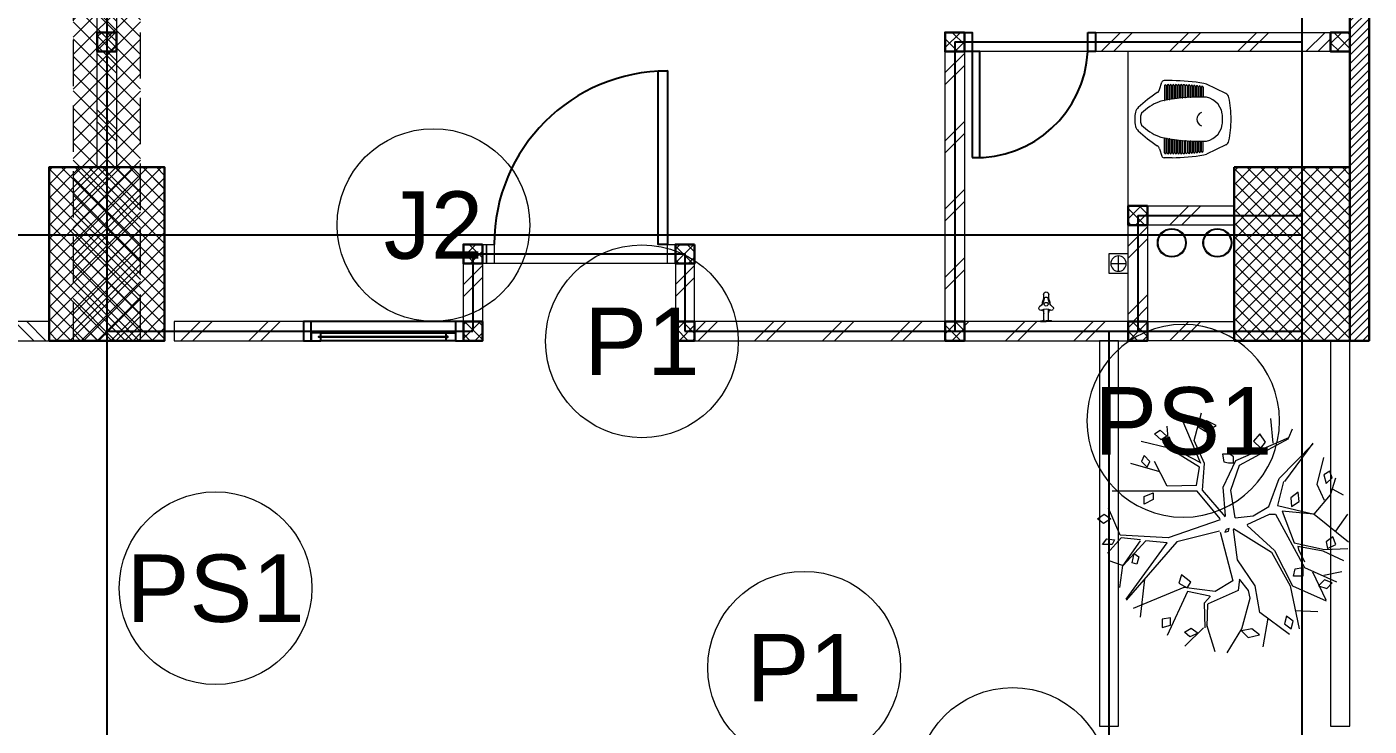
# Model space of a CAD drawing. Header units: millimetres. Extents: x -108 to 357, y -17 to 192.
# Drawn here: x 64.33 to 71.3, y 138.41 to 142.04 of the extents above; entities that cross this region are included whole.
import ezdxf
from ezdxf.enums import TextEntityAlignment as Align

# ---------------------------------------------------------------- set-up
doc = ezdxf.new("R2010")
doc.units = ezdxf.units.MM
doc.linetypes.add('ACAD_ISO02W100', pattern=[15, 12, -3])
for name, color, linetype, lineweight in [('ars', 11, 'Continuous', 0), ('ars @ 1', 11, 'Continuous', 0), ('KACA', 151, 'Continuous', 5), ('KOL', 1, 'Continuous', 30), ('KOLOM', 4, 'Continuous', 9), ('lan', 7, 'Continuous', 15), ('NOT', 7, 'Continuous', 20), ('POHON', 62, 'Continuous', 5), ('SANITAIR', 15, 'Continuous', 9), ('tem', 5, 'Continuous', 20), ('u', 6, 'Continuous', 20)]:
    doc.layers.add(name, color=color, linetype=linetype, lineweight=lineweight)
doc.layers.add('as', color=1, linetype='Continuous', plot=False)
doc.layers.add('Kusen', color=30, linetype='Continuous')
doc.styles.add('ATTR', font='romans.shx', dxfattribs={"width": 0.8, "height": 0.56})
doc.styles.add('S', font='simplex', dxfattribs={"width": 0.75})
doc.styles.get("Standard").update_dxf_attribs({"font": 'arial.ttf'})

# ---------------------------------------------------------------- blocks, each defined once
blk = doc.blocks.new("k1'")
at = {"layer": 'ars'}
h = blk.add_hatch(dxfattribs=at)
h.set_pattern_fill('_USER', color=256, scale=0.05, angle=45, double=1, pattern_type=0)
h.set_pattern_definition([(45, (0, -5), (-0.03535534, 0.03535534), []), (135, (0, -5), (-0.03535534, -0.03535534), [])])
h.paths.add_polyline_path([(-0.3, -0.45), (0.3, -0.45), (0.3, 0.45), (-0.3, 0.45)])
at = {"layer": 'KOL'}
blk.add_lwpolyline([(-0.3, -0.45), (0.3, -0.45), (0.3, 0.45), (-0.3, 0.45)], close=True, dxfattribs=at)
blk = doc.blocks.new('bola-3')
at = {"layer": 'POHON'}
for p, q in [((-0.045, 2.245), (-0.318, 1.803)), ((-0.799, 1.609), (-0.703, 2.138)), ((0.177, 2.226), (0.328, 1.732)), ((0.387, 1.789), (0.731, 2.125)), ((-1.212, 1.009), (-1.377, 1.803)), ((-1.198, 1.908), (-0.648, 1.503)), ((-0.318, 1.803), (-0.469, 1.238)), ((0.315, 1.344), (0.328, 1.767)), ((0.356, 1.785), (0.37, 1.327)), ((0.686, 1.115), (1.057, 1.926)), ((-0.648, 1.503), (-0.566, 1.009)), ((1.553, 1.591), (1.47, 0.886)), ((-1.253, 1.009), (-1.872, 1.291)), ((-1.872, 1.274), (-1.625, 0.762)), ((-1.308, 1.468), (-1.721, 1.485)), ((-0.469, 1.238), (-0.442, 1.097)), ((-0.249, 1.097), (0.301, 1.344)), ((0.37, 1.327), (0.26, 1.203)), ((0.755, 1.044), (1.69, 1.432)), ((0.879, 0.198), (1.814, 1.274)), ((1.814, 1.256), (1.057, 0.216)), ((-0.923, 0.357), (-1.253, 1.009)), ((-0.868, 0.392), (-1.212, 1.009)), ((-0.566, 1.009), (-0.236, 0.533)), ((-0.442, 1.097), (-0.277, 0.886)), ((-0.277, 0.886), (-0.249, 1.097)), ((-0.153, 0.921), (0.177, 1.115)), ((0.177, 1.115), (0.755, 1.044)), ((0.273, 1.203), (0.686, 1.115)), ((1.883, 0.639), (1.938, 1.044)), ((-1.831, 0.815), (-2.161, 0.745)), ((-1.473, 0.674), (-2.065, 0.939)), ((0.081, 0.022), (-0.153, 0.921)), ((-2.202, 0.551), (-1.817, 0.374)), ((-0.937, -0.313), (-1.473, 0.674)), ((-1.363, 0.339), (-1.473, 0.568)), ((-0.236, 0.533), (-0.167, -0.031)), ((1.456, 0.18), (1.869, 0.639)), ((1.869, 0.639), (1.553, 0.18)), ((1.883, 0.639), (2.13, 0.551)), ((-1.845, 0.339), (-2.271, 0.322)), ((-1.281, 0.216), (-1.845, 0.339)), ((-1.817, 0.374), (-1.35, 0.286)), ((-1.35, 0.286), (-1.363, 0.339)), ((-0.414, -0.102), (-0.923, 0.357)), ((-0.167, -0.049), (-0.868, 0.392)), ((1.91, 0.128), (2.158, 0.41)), ((-1.652, -0.313), (-2.285, 0.198)), ((-2.051, 0.004), (-2.271, -0.313)), ((-1.061, -0.366), (-1.281, 0.216)), ((0.081, -0.207), (1.044, 0.128)), ((0.095, 0.004), (0.879, 0.198)), ((1.044, 0.128), (1.924, 0.075)), ((1.057, 0.216), (1.456, 0.18)), ((1.553, 0.163), (1.91, 0.128)), ((1.924, 0.075), (2.144, -0.419)), ((-0.414, -0.119), (-0.827, -0.313)), ((-0.194, -0.243), (-0.524, -0.278)), ((-0.194, -0.243), (-0.112, -0.754)), ((0.081, -0.225), (0.507, -0.736)), ((-1.652, -0.313), (-1.955, -0.666)), ((-0.978, -0.472), (-1.652, -0.313)), ((-1.639, -0.313), (-1.061, -0.366)), ((-1.088, -0.913), (-0.978, -0.472)), ((-0.813, -0.454), (-1.006, -0.966)), ((-0.827, -0.313), (-0.937, -0.313)), ((-0.524, -0.278), (-0.813, -0.454)), ((-0.015, -0.26), (0.411, -0.754)), ((-0.015, -0.278), (0.026, -0.807)), ((-1.996, -0.772), (-2.189, -0.666)), ((-1.955, -0.666), (-2.051, -0.983)), ((-1.845, -0.56), (-1.707, -0.86)), ((0.507, -0.736), (2.075, -0.736)), ((-1.707, -0.86), (-1.831, -1.354)), ((-1.625, -1.618), (-1.102, -0.913)), ((-1.006, -0.966), (-1.625, -1.6)), ((-0.112, -0.754), (-0.277, -1.213)), ((0.026, -0.807), (-0.208, -1.301)), ((0.411, -0.754), (0.37, -1.248)), ((0.521, -0.842), (0.466, -1.177)), ((0.521, -0.842), (1.057, -0.825)), ((1.057, -0.825), (1.291, -1.283)), ((-0.277, -1.213), (-1.185, -1.706)), ((0.466, -1.177), (1.03, -1.53)), ((1.195, -1.089), (1.731, -1.248)), ((-0.208, -1.301), (-1.185, -1.724)), ((0.37, -1.248), (0.562, -1.671)), ((0.438, -1.248), (0.782, -2.059)), ((0.452, -1.265), (1.03, -1.565)), ((-1.185, -1.724), (-1.253, -1.883)), ((-0.896, -1.618), (-0.854, -2.077)), ((0.562, -1.671), (0.425, -2.182)), ((1.03, -1.53), (1.539, -1.653)), ((1.03, -1.565), (1.057, -1.936))]:
    blk.add_line(p, q, dxfattribs=at)
for points in [[(-1.226, 1.803), (-1.267, 1.662), (-1.143, 1.573), (-1.102, 1.715)], [(-0.435, 1.966), (-0.641, 1.913), (-0.504, 1.807), (-0.311, 1.842)], [(0.49, 1.882), (0.641, 1.953), (0.738, 1.864), (0.614, 1.794)], [(1.155, 1.778), (1.001, 1.734), (1.001, 1.602), (1.155, 1.624)], [(-1.735, 1.009), (-1.886, 1.062), (-1.982, 0.956), (-1.845, 0.903)], [(0.691, 1.051), (0.622, 0.941), (0.794, 0.809), (0.846, 0.963)], [(-1.441, 0.676), (-1.441, 0.831), (-1.269, 0.831), (-1.303, 0.698)], [(1.671, 0.412), (1.585, 0.478), (1.62, 0.61), (1.706, 0.588)], [(-1.9, 0.322), (-2.051, 0.251), (-1.996, 0.11), (-1.872, 0.198)], [(2.034, 0.163), (2.075, 0.251), (2.254, 0.251), (2.171, 0.145)], [(-0.002, 0.022), (-0.07, 0.004), (-0.084, -0.049), (-0.029, -0.031)], [(2.099, -0.225), (2.237, -0.137), (2.347, -0.225), (2.223, -0.313)], [(-1.236, -0.454), (-1.374, -0.543), (-1.36, -0.719), (-1.222, -0.613)], [(1.319, -0.706), (1.319, -0.582), (1.484, -0.494), (1.484, -0.635)], [(-1.872, -0.878), (-1.982, -0.983), (-1.941, -1.107), (-1.831, -1.036)], [(1.43, -1.175), (1.379, -1.285), (1.482, -1.396), (1.534, -1.285)], [(-0.167, -1.261), (-0.167, -1.367), (-0.098, -1.42), (0.04, -1.42), (0.012, -1.279), (-0.07, -1.261)], [(-0.667, -1.528), (-0.753, -1.638), (-0.65, -1.792), (-0.53, -1.66)], [(1.069, -1.748), (1.173, -1.682), (1.293, -1.792), (1.19, -1.858)], [(0.485, -1.924), (0.347, -1.836), (0.158, -1.947), (0.33, -2.035)]]:
    blk.add_lwpolyline(points, close=True, dxfattribs=at)
at = {"layer": 'POHON', "style": 'ATTR', "width": 0.8, "flags": 9}
blk.add_attdef('ESTCODE', (-0.07, 0.004), '', height=0.00000926, dxfattribs=at)
blk = doc.blocks.new('KRAN ATAS')
for p, q in [((-0.0198, 0), (0, 0)), ((-0.0198, -0.0015), (-0.0198, 0)), ((0.0198, 0), (0, 0)), ((0.0198, -0.0015), (0.0198, 0)), ((-0.0193, -0.002), (0, -0.002)), ((-0.0087, -0.006), (-0.0087, -0.0441)), ((0.0193, -0.002), (0, -0.002)), ((0.0087, -0.006), (0.0087, -0.0441))]:
    blk.add_line(p, q)
for centre, radius, start, end in [((-0.0191, -0.047), 0.00682, 147.2603, 232.4214), ((-0.0188, -0.0464), 0.00682, 67.5786, 152.7397), ((-0.0193, -0.0015), 0.0005, 180, 270), ((0, -0.0187), 0.0268, 232.9628, 307.0372), ((-0.0127, -0.006), 0.004, 0, 90), ((0.0743, -0.0604), 0.0878, 163.7486, 168.4446), ((-0.0388, -0.0275), 0.03, 343.7486, 0), ((0.0127, -0.006), 0.004, 90, 180), ((0.0388, -0.0275), 0.03, 180, 196.2514), ((-0.0743, -0.0604), 0.0878, 11.5554, 16.2514), ((0.0188, -0.0464), 0.00682, 27.2603, 112.4214), ((0.0193, -0.0015), 0.0005, 270, 0), ((0.0191, -0.047), 0.00682, 307.5786, 32.7397), ((-0.0514, -0.0871), 0.0447, 7.4918, 50.9581), ((0.0743, -0.0604), 0.0878, 182.0552, 189.0251), ((-0.0892, -0.0965), 0.08, 0.3555, 16.2023), ((-0.0004, -0.0965), 0.0088, 176.8553, 272.6444), ((-0.0004, -0.0613), 0.0068, 86.5771, 273.4229), ((-0.0003, -0.0804), 0.00682, 187.5786, 272.7397), ((0.0004, -0.0613), 0.0068, 266.5771, 93.4229), ((0.0003, -0.0804), 0.00682, 267.2603, 352.4214), ((0.0004, -0.0965), 0.0088, 267.3556, 3.1447), ((0.0514, -0.0871), 0.0447, 129.0419, 172.5082), ((0.0892, -0.0965), 0.08, 163.7977, 179.6445), ((-0.0743, -0.0604), 0.0878, 350.9749, 357.9448)]:
    blk.add_arc(centre, radius, start, end)
blk = doc.blocks.new('AVOOR')
blk.add_lwpolyline([(-21.8185, -71.5914), (-21.9185, -71.5914), (-21.9185, -71.4914), (-21.8185, -71.4914)], close=True)
for points in [[(-21.8685, -71.5014), (-21.8685, -71.5814)], [(-21.9085, -71.5414), (-21.8285, -71.5414)]]:
    blk.add_lwpolyline(points)
blk.add_circle((-21.8685, -71.5414), 0.04)
blk = doc.blocks.new('CL J D')
for p, q in [((0.0275, 0.1273), (0.1283, 0.1756)), ((0.145, 0.1598), (0.145, 0.1109)), ((0.1539, 0.1598), (0.1539, 0.1111)), ((0.1587, 0.1615), (0.1587, 0.1111)), ((0.1676, 0.1615), (0.1676, 0.1111)), ((0.1723, 0.1631), (0.1723, 0.1111)), ((0.1812, 0.1631), (0.1812, 0.1109)), ((0.186, 0.1645), (0.186, 0.1109)), ((0.1949, 0.1645), (0.1949, 0.1105)), ((0.1996, 0.1657), (0.1996, 0.1105)), ((0.2085, 0.1657), (0.2085, 0.11)), ((0.2133, 0.1667), (0.2133, 0.11)), ((0.2222, 0.1667), (0.2222, 0.1092)), ((0.2269, 0.1676), (0.2269, 0.1092)), ((0.2358, 0.1676), (0.2358, 0.1082)), ((0.2406, 0.1682), (0.2406, 0.1082)), ((0.2495, 0.1682), (0.2495, 0.107)), ((0.2542, 0.1687), (0.2542, 0.107)), ((0.2631, 0.1687), (0.2631, 0.1056)), ((0.2679, 0.169), (0.2679, 0.1056)), ((0.2768, 0.169), (0.2768, 0.104)), ((0.2815, 0.1692), (0.2815, 0.104)), ((0.2904, 0.1692), (0.2904, 0.1022)), ((0.2952, 0.1691), (0.2952, 0.1022)), ((0.3041, 0.1691), (0.3041, 0.1003)), ((0.306, 0.1938), (0.3479, 0.1938)), ((0.3088, 0.1689), (0.3088, 0.1003)), ((0.3177, 0.1689), (0.3177, 0.0981)), ((0.3225, 0.1685), (0.3225, 0.0981)), ((0.3314, 0.1685), (0.3314, 0.0957)), ((0.3361, 0.1679), (0.3361, 0.0957)), ((0.345, 0.1679), (0.345, 0.093)), ((0.3709, 0.1476), (0.3594, 0.1853)), ((0.145, -0.1722), (0.145, -0.1234)), ((0.1539, -0.1722), (0.1539, -0.1236)), ((0.1587, -0.174), (0.1587, -0.1236)), ((0.1676, -0.174), (0.1676, -0.1236)), ((0.1723, -0.1756), (0.1723, -0.1236)), ((0.1812, -0.1756), (0.1812, -0.1234)), ((0.186, -0.177), (0.186, -0.1234)), ((0.1949, -0.177), (0.1949, -0.123)), ((0.1996, -0.1782), (0.1996, -0.123)), ((0.2085, -0.1782), (0.2085, -0.1224)), ((0.2133, -0.1792), (0.2133, -0.1224)), ((0.2222, -0.1792), (0.2222, -0.1216)), ((0.2269, -0.18), (0.2269, -0.1216)), ((0.2358, -0.18), (0.2358, -0.1206)), ((0.2406, -0.1807), (0.2406, -0.1206)), ((0.2495, -0.1807), (0.2495, -0.1195)), ((0.2542, -0.1812), (0.2542, -0.1195)), ((0.2631, -0.1812), (0.2631, -0.1181)), ((0.2679, -0.1815), (0.2679, -0.1181)), ((0.2768, -0.1815), (0.2768, -0.1165)), ((0.2815, -0.1816), (0.2815, -0.1165)), ((0.2904, -0.1816), (0.2904, -0.1147)), ((0.2952, -0.1816), (0.2952, -0.1147)), ((0.3041, -0.1816), (0.3041, -0.1127)), ((0.3088, -0.1813), (0.3088, -0.1127)), ((0.3177, -0.1813), (0.3177, -0.1105)), ((0.3225, -0.1809), (0.3225, -0.1105)), ((0.3314, -0.1809), (0.3314, -0.1081)), ((0.3361, -0.1803), (0.3361, -0.1081)), ((0.345, -0.1803), (0.345, -0.1055)), ((0.0275, -0.1398), (0.1283, -0.188)), ((0.306, -0.2062), (0.3479, -0.2062)), ((0.3709, -0.16), (0.3594, -0.1977))]:
    blk.add_line(p, q)
for centre, radius, start, end in [((0.1462, 0.1381), 0.0415, 97.43664, 115.58841), ((0.3183, -0.8979), 1.0917, 90.64465, 99.35641), ((0.1495, 0.1598), 0.00445, 0, 180), ((0.1631, 0.1615), 0.00445, 0, 180), ((0.1768, 0.1631), 0.00445, 0, 180), ((0.1904, 0.1645), 0.00445, 0, 180), ((0.2041, 0.1657), 0.00445, 0, 180), ((0.2177, 0.1667), 0.00445, 0, 180), ((0.2314, 0.1676), 0.00445, 0, 180), ((0.245, 0.1682), 0.00445, 0, 180), ((0.2587, 0.1687), 0.00445, 0, 180), ((0.2723, 0.169), 0.00445, 0, 180), ((0.286, 0.1692), 0.00445, 0, 180), ((0.2996, 0.1691), 0.00445, 0, 180), ((0.3133, 0.1689), 0.00445, 0, 180), ((0.3269, 0.1685), 0.00445, 0, 180), ((0.3406, 0.1679), 0.00445, 0, 180), ((0.3479, 0.1818), 0.012, 16.98371, 90), ((0.3992, 0.1563), 0.0297, 196.98371, 236.58705), ((0.5098, 0), 0.5098, 167.907, 180.70014), ((0.0403, 0.1006), 0.0297, 115.58841, 167.907), ((0.1458, 0.0077), 0.1009, 89.36458, 171.9631), ((0.1427, 0.1109), 0.00237, 271.71865, 0), ((0.1639, -0.8282), 0.9369, 77.60377, 91.04193), ((0.1563, 0.1111), 0.00237, 180, 0), ((0.17, 0.1111), 0.00237, 180, 0), ((0.1836, 0.1109), 0.00237, 180, 0), ((0.1973, 0.1105), 0.00237, 180, 0), ((0.2109, 0.11), 0.00237, 180, 0), ((0.2246, 0.1092), 0.00237, 180, 0), ((0.2382, 0.1082), 0.00237, 180, 0), ((0.2519, 0.107), 0.00237, 180, 0), ((0.2655, 0.1056), 0.00237, 180, 0), ((0.2792, 0.104), 0.00237, 180, 0), ((0.2928, 0.1022), 0.00237, 180, 0), ((0.3064, 0.1003), 0.00237, 180, 0), ((0.3201, 0.0981), 0.00237, 180, 0), ((0.3337, 0.0957), 0.00237, 180, 0), ((0.3474, 0.093), 0.00237, 180, 258.7357), ((0.3518, 0.0291), 0.0593, 68.96955, 77.12628), ((0.2831, -0.1497), 0.2509, 43.87855, 68.96955), ((-0.0629, -0.5443), 0.8096, 47.75416, 56.58705), ((0.1995, 0.0001), 0.1551, 171.9445, 182.3259), ((0.1409, -0.0052), 0.0359, 358.3993, 69.7102), ((0.4511, 0.0118), 0.0178, 9.30537, 43.87855), ((0.3402, -0.0063), 0.1302, 0.0418, 9.30537), ((0.4495, 0.0199), 0.0475, 13.4838, 47.75416), ((0.3402, -0.0063), 0.1598, 0.03404, 13.4838), ((0.5098, -0.0125), 0.5098, 179.29986, 192.093), ((0.1995, -0.0125), 0.1551, 177.6741, 188.0555), ((0.1458, -0.0202), 0.1009, 188.0369, 270.63542), ((0.1409, -0.0072), 0.0359, 290.2898, 1.6007), ((0.2831, 0.1372), 0.2509, 291.03045, 316.12145), ((-0.0629, 0.5318), 0.8096, 303.41295, 312.24584), ((0.4511, -0.0243), 0.0178, 316.12145, 350.69463), ((0.3402, -0.0061), 0.1302, 350.69463, 359.9582), ((0.4495, -0.0323), 0.0475, 312.24584, 346.5162), ((0.3402, -0.0061), 0.1598, 346.5162, 359.96596), ((0.0403, -0.113), 0.0297, 192.093, 244.41159), ((0.1427, -0.1234), 0.00237, 0, 88.28135), ((0.1639, 0.8157), 0.9369, 268.95807, 282.39623), ((0.1563, -0.1236), 0.00237, 0, 180), ((0.17, -0.1236), 0.00237, 0, 180), ((0.1836, -0.1234), 0.00237, 0, 180), ((0.1973, -0.123), 0.00237, 0, 180), ((0.2109, -0.1224), 0.00237, 0, 180), ((0.2246, -0.1216), 0.00237, 0, 180), ((0.2382, -0.1206), 0.00237, 0, 180), ((0.2519, -0.1195), 0.00237, 0, 180), ((0.2655, -0.1181), 0.00237, 0, 180), ((0.2792, -0.1165), 0.00237, 0, 180), ((0.2928, -0.1147), 0.00237, 0, 180), ((0.3064, -0.1127), 0.00237, 0, 180), ((0.3201, -0.1105), 0.00237, 0, 180), ((0.3337, -0.1081), 0.00237, 0, 180), ((0.3474, -0.1055), 0.00237, 101.2643, 180), ((0.3518, -0.0415), 0.0593, 282.87372, 291.03045), ((0.1462, -0.1506), 0.0415, 244.41159, 262.56336), ((0.3183, 0.8854), 1.0917, 260.64359, 269.35535), ((0.1495, -0.1722), 0.00445, 180, 0), ((0.1631, -0.174), 0.00445, 180, 0), ((0.1768, -0.1756), 0.00445, 180, 0), ((0.1904, -0.177), 0.00445, 180, 0), ((0.2041, -0.1782), 0.00445, 180, 0), ((0.2177, -0.1792), 0.00445, 180, 0), ((0.2314, -0.18), 0.00445, 180, 0), ((0.245, -0.1807), 0.00445, 180, 0), ((0.2587, -0.1812), 0.00445, 180, 0), ((0.2723, -0.1815), 0.00445, 180, 0), ((0.286, -0.1816), 0.00445, 180, 0), ((0.2996, -0.1816), 0.00445, 180, 0), ((0.3133, -0.1813), 0.00445, 180, 0), ((0.3269, -0.1809), 0.00445, 180, 0), ((0.3406, -0.1803), 0.00445, 180, 0), ((0.3479, -0.1942), 0.012, 270, 343.01629), ((0.3992, -0.1687), 0.0297, 123.41295, 163.01629)]:
    blk.add_arc(centre, radius, start, end)
blk = doc.blocks.new('P.60')
at = {"layer": 'Kusen'}
for points in [[(1472.8348, 997.5354), (1472.8748, 997.5354), (1472.8748, 997.4354), (1472.8348, 997.4354)], [(1473.4748, 997.5354), (1473.5148, 997.5354), (1473.5148, 997.4354), (1473.4748, 997.4354)], [(1472.8748, 996.8854), (1472.9148, 996.8854), (1472.9148, 997.4354), (1472.8748, 997.4354)]]:
    blk.add_lwpolyline(points, close=True, dxfattribs=at)
blk.add_arc((1472.8948, 997.4658), 0.5808, 268.02661, 356.99428, dxfattribs=at)
blk = doc.blocks.new('P-90')
at = {"layer": 'Kusen'}
blk.add_lwpolyline([(374.6908, -21.5979), (374.7408, -21.5979), (374.7408, -22.4979), (374.6908, -22.4979)], close=True, dxfattribs=at)
at = {"layer": 'Kusen', "lineweight": 9}
for points in [[(373.8008, -22.4979), (373.8408, -22.4979), (373.8408, -22.5979), (373.8008, -22.5979)], [(374.7408, -22.4979), (374.7808, -22.4979), (374.7808, -22.5979), (374.7408, -22.5979)]]:
    blk.add_lwpolyline(points, close=True, dxfattribs=at)
at = {"layer": 'Kusen'}
blk.add_arc((374.7408, -22.4979), 0.9, 90, 180, dxfattribs=at)
blk = doc.blocks.new('T. J2')
at = {"layer": 'KACA', "color": 141}
blk.add_lwpolyline([(-0.3792, 0.0775), (0.2908, 0.0775), (0.2908, 0.0825), (-0.3792, 0.0825)], close=True, dxfattribs=at)
at = {"layer": 'Kusen'}
for p, q in [((-0.3692, 0.1), (0.2808, 0.1)), ((-0.4192, 0), (0.3308, 0)), ((0.2808, 0.06), (-0.3692, 0.06))]:
    blk.add_line(p, q, dxfattribs=at)
for points in [[(-0.4592, 0), (-0.4192, 0), (-0.4192, 0.1), (-0.4592, 0.1)], [(0.3308, 0), (0.3708, 0), (0.3708, 0.1), (0.3308, 0.1)]]:
    blk.add_lwpolyline(points, close=True, dxfattribs=at)
for points in [[(-0.3692, 0.0775), (-0.3692, 0.06), (-0.4192, 0.06), (-0.4192, 0.1), (-0.3692, 0.1), (-0.3692, 0.0825), (-0.3792, 0.0825), (-0.3792, 0.0775), (-0.3692, 0.0775)], [(0.2808, 0.0775), (0.2808, 0.06), (0.3308, 0.06), (0.3308, 0.1), (0.2808, 0.1), (0.2808, 0.0825), (0.2908, 0.0825), (0.2908, 0.0775), (0.2808, 0.0775)]]:
    blk.add_lwpolyline(points, dxfattribs=at)
blk = doc.blocks.new('K 10.10')
at = {"layer": 'ars'}
h = blk.add_hatch(dxfattribs=at)
h.set_pattern_fill('_USER', color=256, scale=0.05, angle=45, double=1, pattern_type=0)
h.set_pattern_definition([(45, (0, 0), (-0.035355339, 0.035355339), []), (135, (0, 0), (-0.035355339, -0.035355339), [])])
h.paths.add_polyline_path([(1560.5383, 1380.4069), (1560.6383, 1380.4069), (1560.6383, 1380.5069), (1560.5383, 1380.5069)])
at = {"layer": 'KOL'}
blk.add_lwpolyline([(1560.5383, 1380.4069), (1560.6383, 1380.4069), (1560.6383, 1380.5069), (1560.5383, 1380.5069)], close=True, dxfattribs=at)
blk = doc.blocks.new('SP ME1')
at = {"layer": 'ars'}
h = blk.add_hatch(dxfattribs=at)
h.set_pattern_fill('ANSI37', color=256, scale=0.02, style=0)
h.paths.add_polyline_path([(-6.025, 0), (-6.375, 0), (-6.375, 7), (-6.0247, 7)])
at = {"layer": 'ars @ 1'}
h = blk.add_hatch(dxfattribs=at)
h.set_pattern_fill('TEMBOK', color=256, scale=0.25)
h.set_pattern_definition([(45, (24.5328, -49.32464), (-0.1767767, 0.1767767), []), (45, (24.5953, -49.32464), (-0.1767767, 0.1767767), [])])
h.paths.add_polyline_path([(-6.25, 1.6), (-6.15, 1.6), (-6.15, 2.7), (-6.25, 2.7)])
h = blk.add_hatch(dxfattribs=at)
h.set_pattern_fill('TEMBOK', color=256, scale=0.25)
h.set_pattern_definition([(45, (24.5328, -48.82464), (-0.1767767, 0.1767767), []), (45, (24.5953, -48.82464), (-0.1767767, 0.1767767), [])])
h.paths.add_polyline_path([(-6.25, 0.9), (-6.15, 0.9), (-6.15, 1.5), (-6.25, 1.5)])
h = blk.add_hatch(dxfattribs=at)
h.set_pattern_fill('TEMBOK', color=256, scale=0.25)
h.set_pattern_definition([(45, (1576.71095, -452.5532), (-0.176776695, 0.176776695), []), (45, (1576.77345, -452.5532), (-0.176776695, 0.176776695), [])])
h.paths.add_polyline_path([(-5.9, 0), (-5.9, 0.1), (-2.9378, 0.1), (-2.9378, 0)])
at = {"layer": 'KOLOM', "linetype": 'ACAD_ISO02W100', "ltscale": 0.02}
blk.add_lwpolyline([(-6.025, 0), (-6.375, 0), (-6.3749, 7), (-6.0249, 7)], close=True, dxfattribs=at)
at = {"layer": 'tem'}
for points in [[(-6.25, 1.6), (-6.15, 1.6), (-6.15, 2.7), (-6.25, 2.7)], [(-6.25, 0.9), (-6.15, 0.9), (-6.15, 1.5), (-6.25, 1.5)], [(-5.9, 0), (-5.9, 0.1), (-2.9378, 0.1), (-2.9378, 0)]]:
    blk.add_lwpolyline(points, close=True, dxfattribs=at)
at = {"layer": 'KOL', "xscale": -1, "rotation": 180}
blk.add_blockref("k1'", (-6.2, 0.45), dxfattribs=at)
blk.add_blockref("k1'", (-6.2, 0.45), dxfattribs=at)
at = {"layer": 'KOLOM', "extrusion": (0, 0, -1), "xscale": -1, "zscale": -1, "rotation": 180}
blk.add_blockref('K 10.10', (-1554.3883, 1382.0069), dxfattribs=at)
blk = doc.blocks.new('A-4')
at = {"layer": 'ars'}
h = blk.add_hatch(dxfattribs=at)
h.set_pattern_fill('ANSI31', color=256, scale=0.25, angle=180, style=0)
h.set_pattern_definition([(45, (37.55, 5.8), (-0.022097087, 0.022097087), [])])
h.paths.add_polyline_path([(36.95, 56.5), (37.45, 56.5), (37.55, 56.5), (37.55, 50.7), (37.45, 50.7), (37.45, 56.4), (36.95, 56.4)])
h = blk.add_hatch(dxfattribs=at)
h.set_pattern_fill('TEMBOK', color=256, scale=0.25)
h.set_pattern_definition([(45, (74.2138, -1.92464), (-0.1767767, 0.1767767), []), (45, (74.2763, -1.92464), (-0.1767767, 0.1767767), [])])
h.paths.add_polyline_path([(36.13, 52.2), (37.35, 52.2), (37.35, 52.3), (36.13, 52.3)])
h = blk.add_hatch(dxfattribs=at)
h.set_pattern_fill('TEMBOK', color=256, scale=0.25)
h.set_pattern_definition([(45, (71.5338, -6.02464), (-0.1767767, 0.1767767), []), (45, (71.5963, -6.02464), (-0.1767767, 0.1767767), [])])
h.paths.add_polyline_path([(35.45, 50.8), (35.35, 50.8), (35.35, 52.2), (35.45, 52.2)])
h = blk.add_hatch(dxfattribs=at)
h.set_pattern_fill('TEMBOK', color=256, scale=0.25)
h.set_pattern_definition([(45, (74.2138, -2.82464), (-0.1767767, 0.1767767), []), (45, (74.2763, -2.82464), (-0.1767767, 0.1767767), [])])
h.paths.add_polyline_path([(36.4, 51.3), (36.85, 51.3), (36.85, 51.4), (36.4, 51.4)])
h = blk.add_hatch(dxfattribs=at)
h.set_pattern_fill('TEMBOK', color=256, scale=0.25)
h.set_pattern_definition([(45, (72.4838, -6.92464), (-0.1767767, 0.1767767), []), (45, (72.5463, -6.92464), (-0.1767767, 0.1767767), [])])
h.paths.add_polyline_path([(36.4, 50.8), (36.3, 50.8), (36.3, 51.3), (36.4, 51.3)])
h = blk.add_hatch(dxfattribs=at)
h.set_pattern_fill('TEMBOK', color=256, scale=0.25)
h.set_pattern_definition([(45, (69.0338, -7.12464), (-0.1767767, 0.1767767), []), (45, (69.0963, -7.12464), (-0.1767767, 0.1767767), [])])
h.paths.add_polyline_path([(32.95, 50.8), (32.85, 50.8), (32.85, 51.1), (32.95, 51.1)])
h = blk.add_hatch(dxfattribs=at)
h.set_pattern_fill('TEMBOK', color=256, scale=0.25)
h.set_pattern_definition([(45, (70.1338, -7.12464), (-0.1767767, 0.1767767), []), (45, (70.1963, -7.12464), (-0.1767767, 0.1767767), [])])
h.paths.add_polyline_path([(34.05, 50.8), (33.95, 50.8), (33.95, 51.1), (34.05, 51.1)])
h = blk.add_hatch(dxfattribs=at)
h.set_pattern_fill('TEMBOK', color=256, scale=0.25)
h.set_pattern_definition([(45, (69.0838, -3.42464), (-0.1767767, 0.1767767), []), (45, (69.1463, -3.42464), (-0.1767767, 0.1767767), [])])
h.paths.add_polyline_path([(31.35, 50.7), (32.02, 50.7), (32.02, 50.8), (31.35, 50.8)])
h = blk.add_hatch(dxfattribs=at)
h.set_pattern_fill('TEMBOK', color=256, scale=0.25)
h.set_pattern_definition([(45, (72.4138, -3.42464), (-0.1767767, 0.1767767), []), (45, (72.4763, -3.42464), (-0.1767767, 0.1767767), [])])
h.paths.add_polyline_path([(34.05, 50.7), (35.35, 50.7), (35.35, 50.8), (34.05, 50.8)])
h = blk.add_hatch(dxfattribs=at)
h.set_pattern_fill('TEMBOK', color=256, scale=0.25)
h.set_pattern_definition([(45, (73.3638, -3.42464), (-0.1767767, 0.1767767), []), (45, (73.4263, -3.42464), (-0.1767767, 0.1767767), [])])
h.paths.add_polyline_path([(35.45, 50.7), (36.3, 50.7), (36.3, 50.8), (35.45, 50.8)])
h = blk.add_hatch(dxfattribs=at)
h.set_pattern_fill('TEMBOK', color=256, scale=0.25)
h.set_pattern_definition([(45, (74.2138, -3.42464), (-0.1767767, 0.1767767), []), (45, (74.2763, -3.42464), (-0.1767767, 0.1767767), [])])
h.paths.add_polyline_path([(36.4, 50.7), (36.85, 50.7), (36.85, 50.8), (36.4, 50.8)])
for centre, radius in [((36.526, 51.2078), 0.075), ((36.526, 51.2078), 0.071), ((36.7625, 51.2078), 0.075), ((36.7625, 51.2078), 0.071)]:
    blk.add_circle(centre, radius, dxfattribs=at)
at = {"layer": 'as'}
for p, q in [((31, 56.25), (31, 43.15)), ((37.2, 56.25), (37.2, 43.15)), ((35.4, 52.25), (35.4, 50.75)), ((35.4, 52.25), (37.2, 52.25)), ((36.35, 51.35), (36.35, 50.75)), ((36.35, 51.35), (37.2, 51.35)), ((-37.2, 51.25), (37.2, 51.25)), ((32.9, 51.15), (32.9, 50.75)), ((32.9, 51.15), (34, 51.15)), ((34, 51.15), (34, 50.75)), ((31, 50.75), (32.9, 50.75)), ((34, 50.75), (37.2, 50.75)), ((36.2, 50.75), (36.2, 48.65))]:
    blk.add_line(p, q, dxfattribs=at)
at = {"layer": 'KOL'}
blk.add_lwpolyline([(36.95, 56.5), (37.45, 56.5), (37.55, 56.5), (37.55, 50.7), (37.45, 50.7), (37.45, 56.4), (36.95, 56.4), (36.95, 56.5)], dxfattribs=at)
at = {"layer": 'lan'}
for p, q in [((36.09, 52.2), (35.53, 52.2)), ((36.3, 51.4), (36.3, 52.2)), ((33.91, 51.1), (33.01, 51.1))]:
    blk.add_line(p, q, dxfattribs=at)
for points in [[(36.25, 50.7), (36.15, 50.7), (36.15, 48.7), (36.25, 48.7)], [(37.45, 50.7), (37.35, 50.7), (37.35, 48.7), (37.45, 48.7)]]:
    blk.add_lwpolyline(points, close=True, dxfattribs=at)
at = {"layer": 'tem'}
for points in [[(36.13, 52.3), (37.35, 52.3), (37.35, 52.2), (36.13, 52.2)], [(35.45, 50.8), (35.35, 50.8), (35.35, 52.2), (35.45, 52.2)], [(36.4, 51.4), (36.85, 51.4), (36.85, 51.3), (36.4, 51.3)], [(36.4, 50.8), (36.3, 50.8), (36.3, 51.3), (36.4, 51.3)], [(32.97, 51.1), (32.95, 51.1), (32.95, 51.2), (32.97, 51.2)], [(32.95, 50.8), (32.85, 50.8), (32.85, 51.1), (32.95, 51.1)], [(33.95, 50.8), (34.05, 50.8), (34.05, 51.1), (33.95, 51.1)], [(32.02, 50.8), (31.35, 50.8), (31.35, 50.7), (32.02, 50.7)], [(34.05, 50.7), (35.35, 50.7), (35.35, 50.8), (34.05, 50.8)], [(35.45, 50.7), (36.3, 50.7), (36.3, 50.8), (35.45, 50.8)], [(36.85, 50.7), (36.4, 50.7), (36.4, 50.8), (36.85, 50.8)]]:
    blk.add_lwpolyline(points, close=True, dxfattribs=at)
at = {"layer": 'KOL', "xscale": -1, "rotation": 180}
for p in [(31, 51.15), (37.15, 51.15)]:
    blk.add_blockref("k1'", p, dxfattribs=at)
at = {"layer": 'KOLOM', "extrusion": (0, 0, -1), "xscale": -1, "zscale": -1, "rotation": 180}
for p in [(-1595.9883, 1432.7069), (-1597.9883, 1432.7069), (-1596.9383, 1431.8069), (-1593.4883, 1431.6069), (-1594.5883, 1431.6069), (-1593.4883, 1431.2069), (-1594.5883, 1431.2069), (-1595.9883, 1431.2069), (-1596.9383, 1431.2069)]:
    blk.add_blockref('K 10.10', p, dxfattribs=at)
at = {"layer": 'Kusen'}
for name, p in [('P.60', (-1437.3848, -945.2354)), ('P-90', (-340.8308, 73.6979))]:
    blk.add_blockref(name, p, dxfattribs=at)
at = {"layer": 'Kusen', "rotation": 180}
blk.add_blockref('T. J2', (32.3908, 50.8), dxfattribs=at)
at = {"layer": 'POHON', "linetype": 'ByBlock', "lineweight": -3, "xscale": 0.28125, "yscale": 0.28125, "zscale": 0.28125, "rotation": 180}
blk.add_blockref('bola-3', (36.8, 49.7125), dxfattribs=at)
at = {"layer": 'SANITAIR', "extrusion": (0, 0, -1), "xscale": -1, "zscale": -1, "rotation": 180}
blk.add_blockref('CL J D', (-36.8335, 51.8432), dxfattribs=at)
at = {"layer": 'SANITAIR', "xscale": -1, "rotation": 180}
blk.add_blockref('AVOOR', (58.1181, -20.4414), dxfattribs=at)
at = {"layer": 'SANITAIR', "extrusion": (0, 0, -1), "xscale": 1.450644103627577, "yscale": 1.450644103627582, "zscale": -1.450644103627577, "rotation": 180.0386559153116}
blk.add_blockref('KRAN ATAS', (-35.874, 50.8), dxfattribs=at)
at = {"layer": 'u', "xscale": -1}
blk.add_blockref('SP ME1', (24.8, 50.7), dxfattribs=at)
blk = doc.blocks.new('NAV')
blk.add_circle((0, -0.4), 0.4)
at = {"style": 'S', "width": 0.75, "flags": 4}
blk.add_attdef('AV', text='', height=0.3, dxfattribs=at).set_placement((0, -0.4), align=Align.MIDDLE)

msp = doc.modelspace()

# ---------------------------------------------------------------- block references
msp.add_blockref('A-4', (33.74738, 89.70808))
at = {"layer": 'NOT'}
ref = msp.add_blockref('NAV', (66.44221, 140.50808), dxfattribs=dict(at, xscale=1.25, yscale=1.25, zscale=1.25, rotation=180))
ref.add_attrib('AV', 'J2', dxfattribs={"layer": '0', "height": 0.35, "flags": 4}).set_placement((66.44221, 141.00808), align=Align.MIDDLE)
ref = msp.add_blockref('NAV', (67.52383, 139.90492), dxfattribs=dict(at, xscale=1.25, yscale=1.25, zscale=1.25, rotation=180))
ref.add_attrib('AV', 'P1', dxfattribs={"layer": '0', "height": 0.35, "flags": 4}).set_placement((67.52383, 140.40492), align=Align.MIDDLE)
ref = msp.add_blockref('NAV', (70.33274, 139.49225), dxfattribs=dict(at, xscale=-1.25, yscale=1.25, zscale=1.25, rotation=180))
ref.add_attrib('AV', 'PS1', dxfattribs={"layer": '0', "height": 0.35, "flags": 4}).set_placement((70.33274, 139.99225), align=Align.MIDDLE)
ref = msp.add_blockref('NAV', (65.31165, 139.62391), dxfattribs=dict(at, xscale=1.25, yscale=1.25, zscale=1.25))
ref.add_attrib('AV', 'PS1', dxfattribs={"layer": '0', "height": 0.35, "rotation": 360, "flags": 4}).set_placement((65.31165, 139.12391), align=Align.MIDDLE)
ref = msp.add_blockref('NAV', (68.36575, 139.21124), dxfattribs=dict(at, xscale=1.25, yscale=1.25, zscale=1.25))
ref.add_attrib('AV', 'P1', dxfattribs={"layer": '0', "height": 0.35, "rotation": 360, "flags": 4}).set_placement((68.36575, 138.71124), align=Align.MIDDLE)
ref = msp.add_blockref('NAV', (69.44738, 138.60808), dxfattribs=dict(at, xscale=1.25, yscale=1.25, zscale=1.25))
ref.add_attrib('AV', 'J2', dxfattribs={"layer": '0', "height": 0.35, "rotation": 360, "flags": 4}).set_placement((69.44738, 138.10808), align=Align.MIDDLE)

doc.saveas('drawing.dxf')
